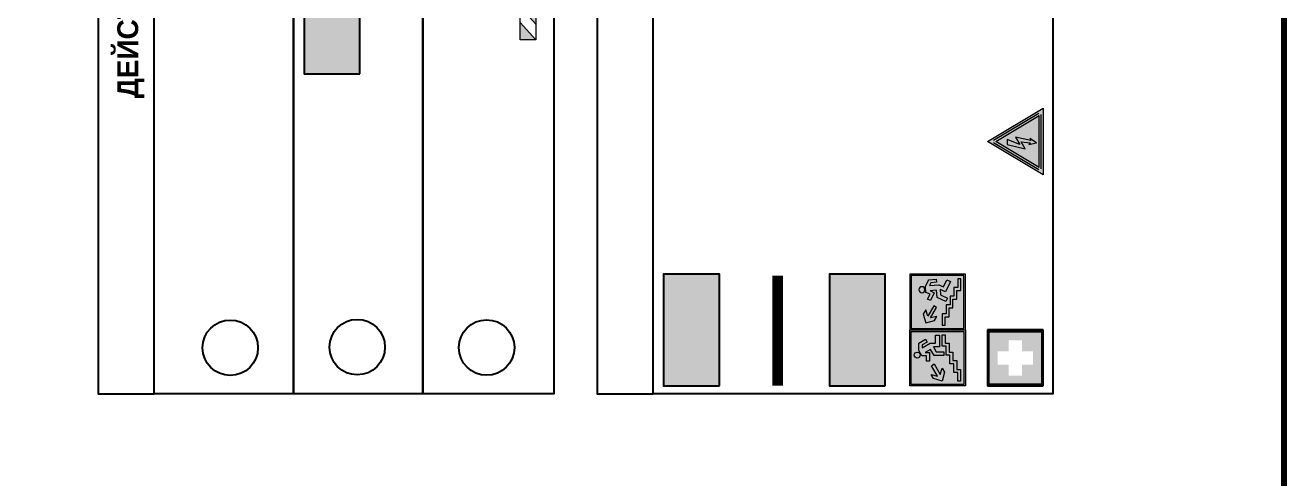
# Model space of a CAD drawing. Header units: millimetres. Extents: x 13114 to 67229, y 22859 to 38520.
# Drawn here: x 19758.9 to 19939.7, y 30719 to 30784.1 of the extents above; entities that cross this region are included whole.
import ezdxf

# ---------------------------------------------------------------- set-up
doc = ezdxf.new("R2010")
doc.units = ezdxf.units.MM
doc.layers.add('План_Штампы', color=7, linetype='Continuous')
doc.styles.add('обычный', font='arial.ttf')

# ---------------------------------------------------------------- blocks, each defined once
blk = doc.blocks.new('A$C47DD6509')
at = {"lineweight": 5}
for points in [[(-8.69, 0), (-11.19, 0), (-11.19, -2.22)], [(-4.22, 0), (-6.45, 0), (-8.91, -2.22), (-6.61, -2.22)], [(0, 0), (-2.09, 0), (-4.36, -2.22), (-2.29, -2.22)]]:
    blk.add_hatch(color=242, dxfattribs=at).paths.add_polyline_path(points)
at = {"color": 242, "lineweight": 5}
for p, q in [((-11.19, -2.22), (-8.69, 0)), ((-11.19, -2.22), (-11.19, 0)), ((-11.19, 0), (-8.69, 0)), ((-11.19, 0), (0, 0)), ((-8.91, -2.22), (-6.45, 0)), ((-6.61, -2.22), (-4.22, 0)), ((-4.36, -2.22), (-2.09, 0)), ((-2.29, -2.22), (0, 0)), ((0, 0), (0, -2.22)), ((0, -2.22), (-11.19, -2.22))]:
    blk.add_line(p, q, dxfattribs=at)
blk = doc.blocks.new('A$C32E8229D')
at = {"true_color": 0xffffff}
blk.add_hatch(color=7, dxfattribs=at).paths.add_polyline_path([(0, 0), (0, -8), (16, -8), (16, 0)])
h = blk.add_hatch(color=126)
h.paths.add_polyline_path([(0.2, -0.2), (15.8, -0.2), (15.8, -7.8), (0.2, -7.8)])
h.paths.add_polyline_path([(13.49, -2.05), (12.08, -2.05), (11.37, -2.63, 0.162397), (11.29, -2.84), (11.29, -3.63), (10.35, -3.63), (10.35, -4.05), (11.68, -4.05), (11.68, -3.48), (12.26, -4.28), (11.29, -5.1), (11.29, -6.78), (11.85, -6.78), (11.85, -5.44), (12.8, -4.64), (12.8, -5.94), (14.46, -5.94), (14.46, -5.39), (13.45, -5.39), (13.45, -3.97), (12.46, -2.59), (13.15, -2.59), (13.69, -3.34), (14.18, -3)], flags=16)
h.paths.add_polyline_path([(10.74, -1.82, 1), (11.8, -1.82, 1)], flags=16)
h.paths.add_polyline_path([(9.39, -3.59), (5.99, -3.59), (6.56, -3.03), (5.91, -3.03), (5.1, -3.83), (5.91, -4.64), (6.56, -4.64), (5.99, -4.09), (9.39, -4.09)], flags=16)
h.paths.add_polyline_path([(4.29, -1.08), (1.72, -1.08), (1.72, -6.6), (4.29, -6.6)], flags=16)
at = {"color": 126}
blk.add_lwpolyline([(16, -8), (0, -8), (0, 0), (16, 0)], close=True, dxfattribs=at)
blk = doc.blocks.new('A$C3E6D3DDE')
at = {"lineweight": 5}
h = blk.add_hatch(color=40, dxfattribs=at)
h.paths.add_polyline_path([(24.1, 1.45), (16.46, -11.35), (31.74, -11.35)])
h.paths.add_polyline_path([(24.09, -0.46), (30.03, -10.41), (18.14, -10.41)], flags=16)
h.paths.add_polyline_path([(24.54, -3.08), (23.41, -6.02), (25.13, -5.01), (24.33, -8.5), (24.82, -8.27), (23.79, -9.86), (23.4, -8.04), (23.8, -8.43), (24.04, -6.29), (22.39, -7.25), (23.44, -3.08)], flags=0)
h = blk.add_hatch(color=256, dxfattribs=at)
h.paths.add_polyline_path([(24.37, 0.03, 0.567511), (23.82, 0.03), (17.59, -10.4, 0.582454), (17.86, -10.88), (30.32, -10.88, 0.582149), (30.6, -10.4)])
h.paths.add_polyline_path([(24.09, -0.46), (18.14, -10.41), (30.03, -10.41)], flags=16)
h.paths.add_polyline_path([(24.54, -3.08), (23.41, -6.02), (25.13, -5.01), (24.33, -8.5), (24.82, -8.27), (23.79, -9.86), (23.4, -8.04), (23.8, -8.43), (24.04, -6.29), (22.39, -7.25), (23.44, -3.08)], flags=0)
h = blk.add_hatch(color=40, dxfattribs=at)
h.paths.add_polyline_path([(24.09, -0.46), (18.14, -10.41), (30.03, -10.41)])
h.paths.add_polyline_path([(24.82, -8.27), (23.79, -9.86), (23.4, -8.04), (23.8, -8.43), (24.04, -6.29), (22.39, -7.25), (23.44, -3.08), (24.54, -3.08), (23.41, -6.02), (25.13, -5.01), (24.33, -8.5)], flags=16)
at = {"color": 40, "lineweight": 5}
for p, q in [((16.46, -11.35), (24.1, 1.45)), ((24.1, 1.45), (31.74, -11.35))]:
    blk.add_line(p, q, dxfattribs=at)
at = {"lineweight": 5}
for p, q in [((17.59, -10.4), (23.82, 0.03)), ((24.37, 0.03), (30.6, -10.4)), ((18.14, -10.41), (24.09, -0.46)), ((24.09, -0.46), (30.03, -10.41)), ((23.44, -3.08), (22.39, -7.25)), ((23.41, -6.02), (24.54, -3.08)), ((25.13, -5.01), (23.41, -6.02)), ((24.54, -3.08), (23.44, -3.08)), ((24.33, -8.5), (25.13, -5.01)), ((22.39, -7.25), (24.04, -6.29)), ((23.8, -8.43), (23.4, -8.04)), ((23.4, -8.04), (23.79, -9.86)), ((23.79, -9.86), (24.82, -8.27)), ((24.04, -6.29), (23.8, -8.43)), ((24.82, -8.27), (24.33, -8.5)), ((17.86, -10.88), (30.32, -10.88)), ((18.14, -10.41), (30.03, -10.41))]:
    blk.add_line(p, q, dxfattribs=at)
at = {"color": 50, "lineweight": 5}
blk.add_line((31.74, -11.35), (16.46, -11.35), dxfattribs=at)
blk = doc.blocks.new('A$C7B4425F7')
at = {"true_color": 0xffffff}
blk.add_hatch(color=7, dxfattribs=at).paths.add_polyline_path([(0, 0), (-16, 0), (-16, -8), (0, -8)])
h = blk.add_hatch(color=126)
h.paths.add_polyline_path([(-0.2, -0.2), (-15.8, -0.2), (-15.8, -7.8), (-0.2, -7.8)])
h.paths.add_polyline_path([(-11.76, -2.03), (-11.76, -3.66), (-11.17, -3.66, -0.568275), (-11.17, -6.18), (-12.58, -6.18), (-12.58, -2.03)], flags=16)
h.paths.add_polyline_path([(-13.33, -4.12, -0.495768), (-13.59, -6.18), (-15.03, -6.18), (-15.03, -2.03), (-13.59, -2.03, -0.487973)], flags=16)
h.paths.add_polyline_path([(-10.25, -2.03), (-9.48, -2.03), (-9.48, -6.18), (-10.25, -6.18)], flags=16)
h.paths.add_polyline_path([(-13.84, -3.69), (-14.24, -3.69), (-14.24, -3.03), (-13.9, -3.03, -0.692621)], flags=0)
h.paths.add_polyline_path([(-9.15, -2.03), (-8.4, -2.03), (-8.04, -3.07), (-7.68, -2.03), (-6.93, -2.03), (-7.64, -4.1), (-6.93, -6.18), (-7.68, -6.18), (-8.04, -5.14), (-8.4, -6.18), (-9.15, -6.18), (-8.44, -4.1)], flags=16)
h.paths.add_polyline_path([(-11.76, -4.46), (-11.42, -4.46, -0.692621), (-11.36, -5.12), (-11.76, -5.12)], flags=0)
h.paths.add_polyline_path([(-13.9, -5.2), (-14.24, -5.2), (-14.24, -4.55), (-13.84, -4.55, -0.708038)], flags=0)
edge = h.paths.add_edge_path(flags=16)
edge.add_ellipse((-5.51, -4.08), major_axis=(0, 2.05), ratio=0.586184, start_angle=0, end_angle=360)
edge = h.paths.add_edge_path(flags=0)
edge.add_ellipse((-5.51, -4.08), major_axis=(0, 1.14), ratio=0.454828, start_angle=0, end_angle=360)
h.paths.add_polyline_path([(-4.13, -4.96, 0.377264), (-3.48, -4.52, 0.0555), (-3.16, -2.03), (-1.66, -2.03), (-1.66, -4.96), (-0.96, -4.96), (-0.96, -7.01), (-1.75, -7.01), (-1.75, -6.18), (-3.3, -6.18), (-3.3, -7.02), (-4.13, -7.02)], flags=16)
h.paths.add_polyline_path([(-2.73, -2.91), (-2.28, -2.91), (-2.28, -4.96), (-3.05, -4.96, 0.079136)], flags=0)
at = {"color": 126}
blk.add_lwpolyline([(-16, -8), (0, -8), (0, 0), (-16, 0)], close=True, dxfattribs=at)
blk = doc.blocks.new('A$C18900ED3')
h = blk.add_hatch(color=126)
h.paths.add_polyline_path([(-0.18, -0.18), (-7.02, -0.18), (-7.02, -7.02), (-0.18, -7.02)])
h.paths.add_polyline_path([(-5.89, -4.46), (-5.89, -2.77), (-4.46, -2.77), (-4.46, -1.31), (-2.77, -1.31), (-2.77, -2.77), (-1.33, -2.77), (-1.33, -4.46), (-2.77, -4.46), (-2.77, -5.89), (-4.46, -5.89), (-4.46, -4.46)], flags=16)
at = {"color": 126}
for p, q in [((-7.2, 0), (-7.2, -7.2)), ((0, 0), (-7.2, 0)), ((0, -7.2), (0, 0)), ((-7.02, -7.02), (-7.02, -0.18)), ((-7.02, -0.18), (-0.18, -0.18)), ((-0.18, -0.18), (-0.18, -7.02)), ((-7.2, -7.2), (0, -7.2)), ((-0.18, -7.02), (-7.02, -7.02))]:
    blk.add_line(p, q, dxfattribs=at)
blk = doc.blocks.new('вниз 3')
at = {"lineweight": 0, "true_color": 0xffffff}
h = blk.add_hatch(color=7, dxfattribs=at)
h.dxf.hatch_style = 1
h.paths.add_polyline_path([(40997.5, -4475.69), (40997.25, -4475.28), (40995.76, -4476.15), (40995.97, -4475.23), (40995.39, -4475.56), (40995.05, -4476.83), (40996.33, -4477.17), (40996.91, -4476.83), (40996, -4476.55)], flags=0)
h.paths.add_polyline_path([(40999.81, -4473.95), (41000.22, -4473.95), (41000.64, -4474.67), (41001.03, -4474.43), (41000.46, -4473.49), (41000.42, -4473.49), (40999.43, -4473.49), (40998.68, -4473.92), (40998.68, -4474.57), (40997.88, -4474.57), (40997.88, -4475), (40999.14, -4475), (40999.14, -4474.43), (40999.14, -4474.38), (40999.59, -4475.15), (40998.72, -4475.67), (40998.72, -4477.06), (40999.24, -4477.06), (40999.24, -4475.96), (40999.95, -4475.56), (40999.95, -4476.43), (41001.61, -4476.43), (41001.61, -4475.88), (41000.47, -4475.88), (41000.47, -4475.12)], flags=0)
h.paths.add_polyline_path([(40999.2, -4473.24, 1), (40998.35, -4473.24, 1)], flags=0)
h.paths.add_polyline_path([(41000.46, -4477.26), (41001.69, -4477.26), (41001.69, -4476.84), (41000.03, -4476.84), (41000.03, -4477.39), (40998.78, -4477.39), (40998.78, -4477.95), (40997.53, -4477.95), (40997.53, -4478.5), (40996.29, -4478.5), (40996.29, -4479.06), (40995.05, -4479.06), (40995.05, -4479.48), (40995.29, -4479.48), (40996.72, -4479.48), (40996.72, -4478.92), (40997.97, -4478.92), (40997.97, -4478.36), (40999.2, -4478.36), (40999.2, -4477.81), (41000.46, -4477.81)], flags=0)
h.paths.add_polyline_path([(41002.37, -4472.17), (40994.37, -4472.17), (40994.37, -4480.17), (41002.37, -4480.17)])
h.paths.add_polyline_path([(41002.16, -4479.96), (40994.57, -4479.96), (40994.57, -4472.37), (41002.16, -4472.37)], flags=16)
h.paths.add_polyline_path([(41001.61, -4475.88), (41001.61, -4476.43), (40999.95, -4476.43), (40999.95, -4475.56), (40999.24, -4475.96), (40999.24, -4477.06), (40998.72, -4477.06), (40998.72, -4475.67), (40999.59, -4475.15), (40999.14, -4474.38), (40999.14, -4474.43), (40999.14, -4475), (40997.88, -4475), (40997.88, -4474.57), (40998.68, -4474.57), (40998.68, -4473.92), (40999.43, -4473.49), (41000.42, -4473.49), (41000.46, -4473.49), (41001.03, -4474.43), (41000.64, -4474.67), (41000.22, -4473.95), (40999.81, -4473.95), (41000.47, -4475.12), (41000.47, -4475.88)], flags=0)
h.paths.add_polyline_path([(41001.69, -4476.84), (41001.69, -4477.26), (41000.46, -4477.26), (41000.46, -4477.81), (40999.2, -4477.81), (40999.2, -4478.36), (40997.97, -4478.36), (40997.97, -4478.92), (40996.72, -4478.92), (40996.72, -4479.48), (40995.05, -4479.48), (40995.05, -4479.06), (40996.29, -4479.06), (40996.29, -4478.5), (40997.53, -4478.5), (40997.53, -4477.95), (40998.78, -4477.95), (40998.78, -4477.39), (41000.03, -4477.39), (41000.03, -4476.84)], flags=0)
h.paths.add_polyline_path([(40998.35, -4473.24, -1), (40999.2, -4473.24, -1)], flags=0)
h.paths.add_polyline_path([(40997.5, -4475.69), (40996, -4476.55), (40996.91, -4476.83), (40996.33, -4477.17), (40995.05, -4476.83), (40995.39, -4475.56), (40995.97, -4475.23), (40995.76, -4476.15), (40997.25, -4475.28)], flags=0)
at = {"lineweight": 0}
h = blk.add_hatch(color=126, dxfattribs=at)
h.dxf.hatch_style = 1
h.paths.add_polyline_path([(41002.16, -4472.37), (40994.57, -4472.37), (40994.57, -4479.96), (41002.16, -4479.96)])
h.paths.add_polyline_path([(40995.97, -4475.23), (40995.76, -4476.15), (40997.25, -4475.28), (40997.5, -4475.69), (40996, -4476.55), (40996.91, -4476.83), (40996.33, -4477.17), (40995.05, -4476.83), (40995.39, -4475.56)], flags=16)
h.paths.add_polyline_path([(40997.88, -4474.57), (40998.68, -4474.57), (40998.68, -4473.92), (40999.43, -4473.49), (41000.42, -4473.49), (41000.46, -4473.49), (41001.03, -4474.43), (41000.64, -4474.67), (41000.22, -4473.95), (40999.81, -4473.95), (41000.47, -4475.12), (41000.47, -4475.88), (41001.61, -4475.88), (41001.61, -4476.43), (40999.95, -4476.43), (40999.95, -4475.56), (40999.24, -4475.96), (40999.24, -4477.06), (40998.72, -4477.06), (40998.72, -4475.67), (40999.59, -4475.15), (40999.14, -4474.38), (40999.14, -4474.43), (40999.14, -4475), (40997.88, -4475)], flags=16)
h.paths.add_polyline_path([(40998.35, -4473.24, -1), (40999.2, -4473.24, -1)], flags=16)
h.paths.add_polyline_path([(40997.53, -4477.95), (40998.78, -4477.95), (40998.78, -4477.39), (41000.03, -4477.39), (41000.03, -4476.84), (41001.69, -4476.84), (41001.69, -4477.26), (41000.46, -4477.26), (41000.46, -4477.81), (40999.2, -4477.81), (40999.2, -4478.36), (40997.97, -4478.36), (40997.97, -4478.92), (40996.72, -4478.92), (40996.72, -4479.48), (40995.05, -4479.48), (40995.05, -4479.06), (40996.29, -4479.06), (40996.29, -4478.5), (40997.53, -4478.5)], flags=16)
at = {"lineweight": 0, "true_color": 0xffffff}
h = blk.add_hatch(color=7, dxfattribs=at)
h.dxf.hatch_style = 1
h.paths.add_polyline_path([(40999.2, -4473.24, 1), (40998.35, -4473.24, 1)])
h.paths.add_polyline_path([(40999.81, -4473.95), (41000.22, -4473.95), (41000.64, -4474.67), (41001.03, -4474.43), (41000.46, -4473.49), (41000.42, -4473.49), (40999.43, -4473.49), (40998.68, -4473.92), (40998.68, -4474.57), (40997.88, -4474.57), (40997.88, -4475), (40999.14, -4475), (40999.14, -4474.43), (40999.14, -4474.38), (40999.59, -4475.15), (40998.72, -4475.67), (40998.72, -4477.06), (40999.24, -4477.06), (40999.24, -4475.96), (40999.95, -4475.56), (40999.95, -4476.43), (41001.61, -4476.43), (41001.61, -4475.88), (41000.47, -4475.88), (41000.47, -4475.12)])
h.paths.add_polyline_path([(40999.2, -4477.81), (41000.46, -4477.81), (41000.46, -4477.26), (41001.69, -4477.26), (41001.69, -4476.84), (41000.03, -4476.84), (41000.03, -4477.39), (40998.78, -4477.39), (40998.78, -4477.95), (40997.53, -4477.95), (40997.53, -4478.5), (40996.29, -4478.5), (40996.29, -4479.06), (40995.05, -4479.06), (40995.05, -4479.48), (40995.29, -4479.48), (40996.72, -4479.48), (40996.72, -4478.92), (40997.97, -4478.92), (40997.97, -4478.36), (40999.2, -4478.36)])
h.paths.add_polyline_path([(40997.5, -4475.69), (40997.25, -4475.28), (40995.76, -4476.15), (40995.97, -4475.23), (40995.39, -4475.56), (40995.05, -4476.83), (40996.33, -4477.17), (40996.91, -4476.83), (40996, -4476.55)])
at = {"color": 126, "lineweight": 0}
for points in [[(40994.37, -4472.17), (41002.37, -4472.17), (41002.37, -4480.17), (40994.37, -4480.17)], [(40994.57, -4472.37), (41002.16, -4472.37), (41002.16, -4479.96), (40994.57, -4479.96)]]:
    blk.add_lwpolyline(points, close=True, dxfattribs=at)
for points in [[(40999.14, -4474.43), (40999.14, -4475), (40997.88, -4475), (40997.88, -4474.57), (40998.68, -4474.57), (40998.68, -4473.92), (40999.43, -4473.49), (41000.42, -4473.49), (41000.46, -4473.49), (41001.03, -4474.43), (41000.64, -4474.67), (41000.22, -4473.95), (40999.81, -4473.95), (41000.47, -4475.12), (41000.47, -4475.88), (41001.61, -4475.88), (41001.61, -4476.43), (40999.95, -4476.43), (40999.95, -4475.56), (40999.24, -4475.96), (40999.24, -4477.06), (40998.72, -4477.06), (40998.72, -4475.67), (40999.59, -4475.15), (40999.14, -4474.38), (40999.14, -4474.43)], [(40995.05, -4476.83), (40995.39, -4475.56), (40995.97, -4475.23), (40995.76, -4476.15), (40997.25, -4475.28), (40997.5, -4475.69), (40996, -4476.55), (40996.91, -4476.83), (40996.33, -4477.17), (40995.05, -4476.83)], [(40995.29, -4479.48), (40995.05, -4479.48), (40995.05, -4479.06), (40996.29, -4479.06), (40996.29, -4478.5), (40997.53, -4478.5), (40997.53, -4477.95), (40998.78, -4477.95), (40998.78, -4477.39), (41000.03, -4477.39), (41000.03, -4476.84), (41001.69, -4476.84), (41001.69, -4477.26), (41000.46, -4477.26), (41000.46, -4477.81), (40999.2, -4477.81), (40999.2, -4478.36), (40997.97, -4478.36), (40997.97, -4478.92), (40996.72, -4478.92), (40996.72, -4479.48), (40995.05, -4479.48)]]:
    blk.add_lwpolyline(points, dxfattribs=at)
blk.add_circle((40998.77, -4473.24), 0.426, dxfattribs=at)
blk = doc.blocks.new('вверх')
at = {"lineweight": 0, "true_color": 0xffffff}
h = blk.add_hatch(color=7, dxfattribs=at)
h.dxf.hatch_style = 1
h.paths.add_polyline_path([(40999.03, -4475.37), (41000.53, -4474.51), (40999.62, -4474.22), (41000.2, -4473.88), (41001.48, -4474.22), (41001.13, -4475.49), (41000.55, -4475.82), (41000.76, -4474.91), (40999.27, -4475.77)], flags=0)
h.paths.add_polyline_path([(40998.09, -4474.5), (40998.28, -4474.89), (40997.14, -4475.43), (40996.89, -4474.92), (40996.87, -4474.87), (40996.8, -4475.75), (40997.81, -4475.85), (40998.41, -4477.11), (40997.94, -4477.33), (40997.47, -4476.34), (40996.66, -4476.28), (40997.03, -4477.06), (40995.52, -4477.78), (40995.29, -4477.28), (40996.32, -4476.79), (40996, -4476.11), (40996.09, -4474.77), (40995.72, -4474.94), (40995.64, -4475.77), (40995.2, -4475.72), (40995.3, -4474.63), (40995.33, -4474.61), (40996.23, -4474.19), (40997.09, -4474.25), (40997.37, -4474.84)], flags=0)
h.paths.add_polyline_path([(40997.14, -4473.68, -1), (40996.29, -4473.68, -1)], flags=0)
h.paths.add_polyline_path([(41000.58, -4477.58), (41000.58, -4477.03), (41001.81, -4477.03), (41001.81, -4476.6), (41000.15, -4476.6), (41000.15, -4477.16), (40998.9, -4477.16), (40998.9, -4477.72), (40997.65, -4477.72), (40997.65, -4478.27), (40996.41, -4478.27), (40996.41, -4478.82), (40995.17, -4478.82), (40995.17, -4479.25), (40995.41, -4479.25), (40996.84, -4479.25), (40996.84, -4478.69), (40998.09, -4478.69), (40998.09, -4478.13), (40999.32, -4478.13), (40999.32, -4477.58)], flags=0)
h.paths.add_polyline_path([(41002.49, -4471.94), (40994.49, -4471.94), (40994.49, -4479.94), (41002.49, -4479.94)])
h.paths.add_polyline_path([(41002.28, -4479.72), (40994.69, -4479.72), (40994.69, -4472.14), (41002.28, -4472.14)], flags=16)
h.paths.add_polyline_path([(41001.81, -4476.6), (41001.81, -4477.03), (41000.58, -4477.03), (41000.58, -4477.58), (40999.32, -4477.58), (40999.32, -4478.13), (40998.09, -4478.13), (40998.09, -4478.69), (40996.84, -4478.69), (40996.84, -4479.25), (40995.17, -4479.25), (40995.17, -4478.82), (40996.41, -4478.82), (40996.41, -4478.27), (40997.65, -4478.27), (40997.65, -4477.72), (40998.9, -4477.72), (40998.9, -4477.16), (41000.15, -4477.16), (41000.15, -4476.6)], flags=0)
at = {"lineweight": 0}
h = blk.add_hatch(color=126, dxfattribs=at)
h.dxf.hatch_style = 1
h.paths.add_polyline_path([(40994.69, -4479.72), (41002.28, -4479.72), (41002.28, -4472.14), (40994.69, -4472.14)])
h.paths.add_polyline_path([(40999.03, -4475.37), (41000.53, -4474.51), (40999.62, -4474.22), (41000.2, -4473.88), (41001.48, -4474.22), (41001.13, -4475.49), (41000.55, -4475.82), (41000.76, -4474.91), (40999.27, -4475.77)], flags=16)
h.paths.add_polyline_path([(40997.09, -4474.25), (40997.37, -4474.84), (40998.09, -4474.5), (40998.28, -4474.89), (40997.14, -4475.43), (40996.89, -4474.92), (40996.87, -4474.87), (40996.8, -4475.75), (40997.81, -4475.85), (40998.41, -4477.11), (40997.94, -4477.33), (40997.47, -4476.34), (40996.66, -4476.28), (40997.03, -4477.06), (40995.52, -4477.78), (40995.29, -4477.28), (40996.32, -4476.79), (40996, -4476.11), (40996.09, -4474.77), (40995.72, -4474.94), (40995.64, -4475.77), (40995.2, -4475.72), (40995.3, -4474.63), (40995.33, -4474.61), (40996.23, -4474.19)], flags=16)
h.paths.add_polyline_path([(40996.29, -4473.68, -1), (40997.14, -4473.68, -1)], flags=16)
h.paths.add_polyline_path([(40997.65, -4477.72), (40998.9, -4477.72), (40998.9, -4477.16), (41000.15, -4477.16), (41000.15, -4476.6), (41001.81, -4476.6), (41001.81, -4477.03), (41000.58, -4477.03), (41000.58, -4477.58), (40999.32, -4477.58), (40999.32, -4478.13), (40998.09, -4478.13), (40998.09, -4478.69), (40996.84, -4478.69), (40996.84, -4479.25), (40995.17, -4479.25), (40995.17, -4478.82), (40996.41, -4478.82), (40996.41, -4478.27), (40997.65, -4478.27)], flags=16)
at = {"lineweight": 0, "true_color": 0xffffff}
h = blk.add_hatch(color=7, dxfattribs=at)
h.dxf.hatch_style = 1
h.paths.add_polyline_path([(40997.14, -4473.68, 1), (40996.29, -4473.68, 1)])
h.paths.add_polyline_path([(40998.28, -4474.89), (40998.09, -4474.5), (40997.37, -4474.84), (40997.09, -4474.25), (40996.23, -4474.19), (40995.33, -4474.61), (40995.3, -4474.63), (40995.2, -4475.72), (40995.64, -4475.77), (40995.72, -4474.94), (40996.09, -4474.77), (40996, -4476.11), (40996.32, -4476.79), (40995.29, -4477.28), (40995.52, -4477.78), (40997.03, -4477.06), (40996.66, -4476.28), (40997.47, -4476.34), (40997.94, -4477.33), (40998.41, -4477.11), (40997.81, -4475.85), (40996.8, -4475.75), (40996.87, -4474.87), (40996.89, -4474.92), (40997.14, -4475.43)])
h.paths.add_polyline_path([(40998.09, -4478.13), (40999.32, -4478.13), (40999.32, -4477.58), (41000.58, -4477.58), (41000.58, -4477.03), (41001.81, -4477.03), (41001.81, -4476.6), (41000.15, -4476.6), (41000.15, -4477.16), (40998.9, -4477.16), (40998.9, -4477.72), (40997.65, -4477.72), (40997.65, -4478.27), (40996.41, -4478.27), (40996.41, -4478.82), (40995.17, -4478.82), (40995.17, -4479.25), (40995.41, -4479.25), (40996.84, -4479.25), (40996.84, -4478.69), (40998.09, -4478.69)])
h.paths.add_polyline_path([(40999.03, -4475.37), (40999.27, -4475.77), (41000.76, -4474.91), (41000.55, -4475.82), (41001.13, -4475.49), (41001.48, -4474.22), (41000.2, -4473.88), (40999.62, -4474.22), (41000.53, -4474.51)])
at = {"color": 126, "lineweight": 0}
for points in [[(40994.49, -4471.94), (41002.49, -4471.94), (41002.49, -4479.94), (40994.49, -4479.94)], [(40994.69, -4472.14), (41002.28, -4472.14), (41002.28, -4479.72), (40994.69, -4479.72)]]:
    blk.add_lwpolyline(points, close=True, dxfattribs=at)
for points in [[(40996.89, -4474.92), (40997.14, -4475.43), (40998.28, -4474.89), (40998.09, -4474.5), (40997.37, -4474.84), (40997.09, -4474.25), (40996.23, -4474.19), (40995.33, -4474.61), (40995.3, -4474.63), (40995.2, -4475.72), (40995.64, -4475.77), (40995.72, -4474.94), (40996.09, -4474.77), (40996, -4476.11), (40996.32, -4476.79), (40995.29, -4477.28), (40995.52, -4477.78), (40997.03, -4477.06), (40996.66, -4476.28), (40997.47, -4476.34), (40997.94, -4477.33), (40998.41, -4477.11), (40997.81, -4475.85), (40996.8, -4475.75), (40996.87, -4474.87), (40996.89, -4474.92)], [(41001.48, -4474.22), (41001.13, -4475.49), (41000.55, -4475.82), (41000.76, -4474.91), (40999.27, -4475.77), (40999.03, -4475.37), (41000.53, -4474.51), (40999.62, -4474.22), (41000.2, -4473.88), (41001.48, -4474.22)], [(40995.41, -4479.25), (40995.17, -4479.25), (40995.17, -4478.82), (40996.41, -4478.82), (40996.41, -4478.27), (40997.65, -4478.27), (40997.65, -4477.72), (40998.9, -4477.72), (40998.9, -4477.16), (41000.15, -4477.16), (41000.15, -4476.6), (41001.81, -4476.6), (41001.81, -4477.03), (41000.58, -4477.03), (41000.58, -4477.58), (40999.32, -4477.58), (40999.32, -4478.13), (40998.09, -4478.13), (40998.09, -4478.69), (40996.84, -4478.69), (40996.84, -4479.25), (40995.17, -4479.25)]]:
    blk.add_lwpolyline(points, dxfattribs=at)
blk.add_circle((40996.71, -4473.68), 0.426, dxfattribs=at)

msp = doc.modelspace()

# ---------------------------------------------------------------- linework, layer by layer
at = {"color": 1, "lineweight": 100}
msp.add_lwpolyline([(19339.68, 30897.29), (19939.68, 30897.29), (19939.68, 30502.29), (19339.68, 30502.29)], close=True, dxfattribs=at)
for points in [[(19777.47, 30731.21), (19777.47, 30874.98), (19769.42, 30874.98), (19769.42, 30731.21)], [(19777.47, 30731.21), (19777.47, 30874.98), (19834.87, 30874.98), (19834.87, 30731.21)], [(19849.12, 30731.21), (19849.12, 30874.98), (19841.07, 30874.98), (19841.07, 30731.21)], [(19849.12, 30731.21), (19849.12, 30874.98), (19906.52, 30874.98), (19906.52, 30731.21)]]:
    msp.add_lwpolyline(points, close=True)
for points in [[(19797.47, 30789.63), (19797.47, 30731.21), (19797.47, 30874.98)], [(19816.04, 30789.63), (19816.04, 30731.21), (19816.04, 30874.98)]]:
    msp.add_lwpolyline(points)
at = {"color": 126, "lineweight": 80, "true_color": 0x008754, "const_width": 1.5}
msp.add_lwpolyline([(19866.99, 30748.19), (19866.99, 30732.39)], dxfattribs=at)
for centre in [(19788.39, 30737.84), (19806.62, 30737.93), (19825.2, 30737.87)]:
    msp.add_circle(centre, 3.98)

# ---------------------------------------------------------------- block references
at = {"xscale": -1, "rotation": 90}
for name, p in [('A$C32E8229D', (19799, 30793.16)), ('вверх', (15414.03, 71742.88))]:
    msp.add_blockref(name, p, dxfattribs=at)
at = {"color": 242, "true_color": 0xc1121c, "rotation": 90}
msp.add_blockref('A$C47DD6509', (19830.03, 30793.19), dxfattribs=at)
at = {"rotation": 90}
for name, p, xscale, yscale, zscale in [('A$C3E6D3DDE', (19898.02, 30752.37), 0.625, 0.625, 0.625), ('A$C18900ED3', (19897.11, 30740.39), 1.111111111007631, 1.111111111007631, 1.111111111007631)]:
    msp.add_blockref(name, p, dxfattribs=dict(at, xscale=xscale, yscale=yscale, zscale=zscale))
at = {"color": 126, "true_color": 0x008754, "rotation": 90}
msp.add_blockref('вниз 3', (15413.79, -10261.98), dxfattribs=at)
at = {"layer": 'План_Штампы', "rotation": 90}
msp.add_blockref('A$C7B4425F7', (19850.62, 30748.39), dxfattribs=at)
at = {"layer": 'План_Штампы', "color": 126, "true_color": 0x008754, "xscale": -1, "rotation": 90}
msp.add_blockref('A$C32E8229D', (19874.45, 30748.39), dxfattribs=at)

# ---------------------------------------------------------------- texts
at = {"lineweight": 0, "insert": (19774.1, 30830.16), "char_height": 3, "width": 175.1736, "attachment_point": 5, "rotation": 90, "style": 'обычный'}
msp.add_mtext('{\\fProxima Nova Rg|b1|i0|c204|p2;ДЕЙСТВИЯ ПРИ АВАРИИ: СОХРАНЯЙТЕ СПОКОЙСТВИЕ\\H1.6644x; }', dxfattribs=at)

doc.saveas('drawing.dxf')
